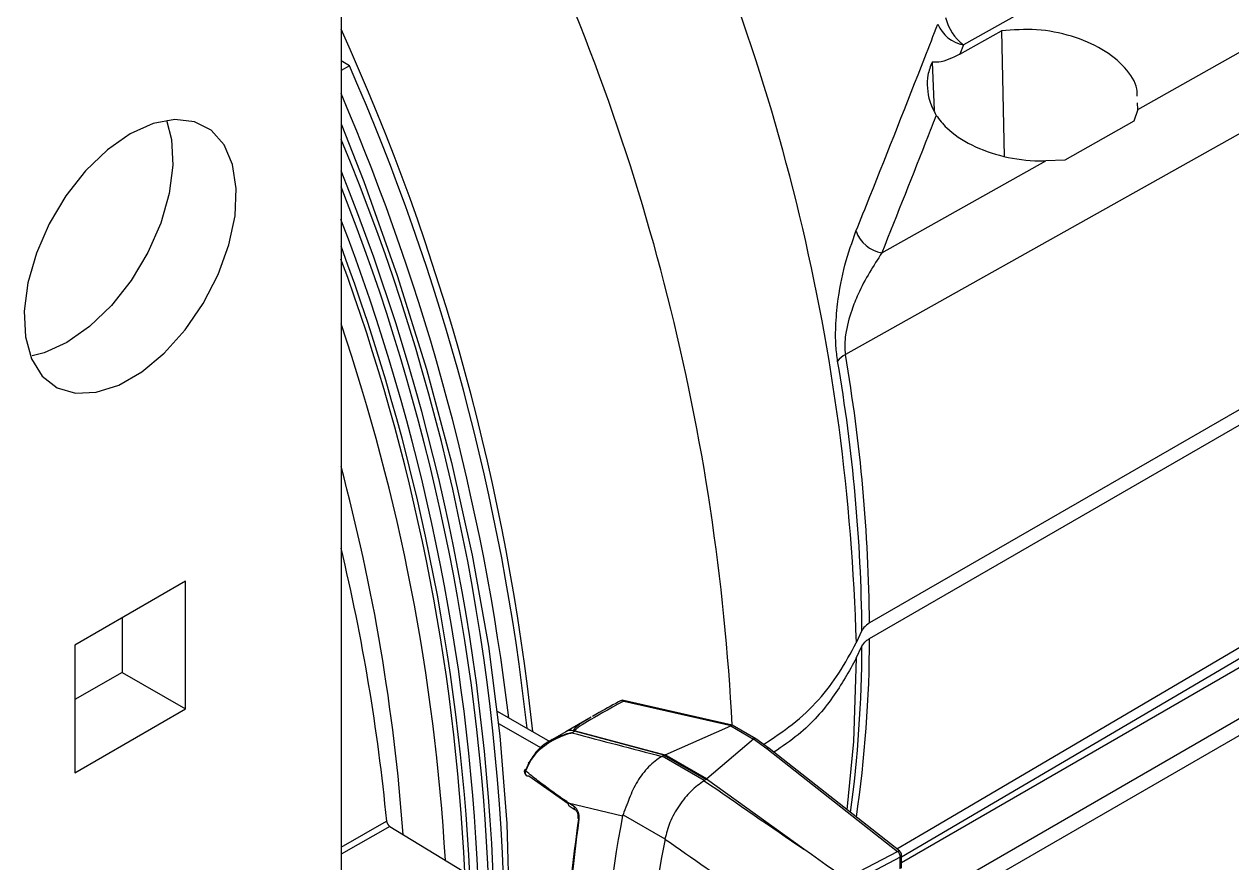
# Model space of a CAD drawing. Extents: x 16.5 to 113.1, y 4.4 to 84.5.
# Drawn here: x 28.046 to 30.578, y 9.8 to 11.559 of the extents above; entities that cross this region are included whole.
import ezdxf

# ---------------------------------------------------------------- set-up
doc = ezdxf.new("R2010")
doc.units = 0
doc.header["$MEASUREMENT"] = 0
doc.layers.add('OBJECT', color=7, linetype='CONTINUOUS')

msp = doc.modelspace()

# ---------------------------------------------------------------- linework, layer by layer
at = {"layer": 'OBJECT'}
for p, q in [((28.7099, 15.7608), (28.7099, 8.8932)), ((33.1301, 12.2154), (29.8181, 10.3034)), ((29.8181, 10.2707), (33.1301, 12.1827)), ((30.0071, 11.4958), (30.0947, 11.5451)), ((30.0947, 11.5451), (30.1005, 11.2816)), ((30.0149, 11.5159), (30.0071, 11.4958)), ((28.7274, 11.4718), (28.7099, 11.4819)), ((28.7274, 11.4718), (28.7099, 11.4617)), ((29.9494, 11.4796), (29.9532, 11.3777)), ((30.3804, 11.3803), (30.3719, 11.3553)), ((30.3804, 11.3803), (30.3798, 11.394)), ((32.5854, 11.3594), (29.8853, 9.8007)), ((30.3719, 11.3553), (30.2277, 11.2738)), ((29.8438, 11.0793), (30.1878, 11.2723)), ((30.2277, 11.2738), (30.1878, 11.2723)), ((29.9684, 9.7424), (32.5784, 11.2491)), ((30.0042, 9.7278), (32.5543, 11.1999)), ((28.3839, 10.3908), (28.152, 10.257)), ((28.3839, 10.123), (28.3839, 10.3908)), ((28.251, 10.3141), (28.251, 10.1998)), ((29.802, 10.2873), (29.7903, 10.262)), ((28.152, 10.257), (28.152, 9.9891)), ((29.7903, 10.2293), (29.802, 10.2547)), ((28.251, 10.1998), (28.152, 10.1426)), ((28.251, 10.1998), (28.3839, 10.123)), ((29.2963, 10.1403), (29.2996, 10.1415)), ((29.5297, 10.0892), (29.2991, 10.1417)), ((29.3026, 10.1394), (29.5278, 10.0882)), ((28.152, 9.9891), (28.3839, 10.123)), ((29.0374, 10.1187), (29.1478, 10.0549)), ((29.2346, 10.1059), (29.1812, 10.0751)), ((29.0404, 10.0924), (29.1293, 10.0412)), ((29.3892, 10.0271), (29.527, 10.0876)), ((29.527, 10.0876), (29.5748, 10.06)), ((29.5795, 10.0605), (29.5298, 10.0891)), ((29.1812, 10.0751), (29.1481, 10.056)), ((29.1937, 10.073), (29.1997, 10.0765)), ((29.3874, 10.0262), (29.1997, 10.0765)), ((29.2008, 10.0771), (29.3886, 10.0268)), ((29.5748, 10.06), (29.4772, 9.9763)), ((29.575, 10.0601), (29.6029, 10.04)), ((29.6077, 10.0402), (29.5797, 10.0603)), ((29.4772, 9.9763), (29.3892, 10.0271)), ((29.6029, 10.04), (29.8765, 9.8244)), ((29.8815, 9.8245), (29.6077, 10.0402)), ((29.1039, 10.0102), (29.0971, 9.9956)), ((29.0972, 9.993), (29.1045, 10.009)), ((29.3832, 10.0238), (29.3869, 10.0259)), ((29.4716, 9.9727), (29.3832, 10.0238)), ((29.3869, 10.0259), (29.4752, 9.9749)), ((29.3886, 10.0268), (29.3874, 10.0262)), ((29.1038, 9.9831), (29.1863, 9.9249)), ((29.4752, 9.9749), (29.4716, 9.9727)), ((29.6805, 9.8287), (29.4764, 9.9755)), ((29.1864, 9.9264), (29.3003, 9.8989)), ((29.1985, 9.9187), (29.1864, 9.9264)), ((29.3003, 9.8989), (29.3011, 9.9012)), ((29.3011, 9.9012), (29.3891, 9.8504)), ((28.7099, 9.8333), (28.8056, 9.8879)), ((28.8125, 9.8767), (28.7099, 9.8183)), ((28.8125, 9.8767), (29.0336, 9.7423)), ((29.3891, 9.8504), (29.3891, 9.8502)), ((29.7813, 9.7742), (29.8765, 9.8244)), ((29.8824, 9.8126), (29.7962, 9.7671)), ((29.8824, 9.7877), (29.8824, 9.8126)), ((29.8853, 9.7892), (29.8853, 9.8166))]:
    msp.add_line(p, q, dxfattribs=at)
at = {"layer": 'OBJECT', "flags": 128}
for points in [[(32.9316, 13.1478), (32.0154, 12.6351), (31.0992, 12.1225), (30.0149, 11.5159)], [(33.1284, 12.7504), (32.9513, 12.6511), (32.2425, 12.2538), (29.7673, 10.8666)], [(30.3804, 11.3803), (30.6974, 11.5582), (31.6124, 12.0716), (32.6786, 12.6699)], [(29.8751, 9.8295), (29.9328, 9.8634), (30.6416, 10.2804), (33.1284, 11.7437)], [(29.8853, 9.8127), (30.4515, 10.1455), (33.105, 11.7057)], [(28.268, 11.3291), (28.2201, 11.2954), (28.1744, 11.2513), (28.1332, 11.1988), (28.0982, 11.1404), (28.0712, 11.0787), (28.0533, 11.0168), (28.0456, 10.9574), (28.0482, 10.9034), (28.0611, 10.8572), (28.0836, 10.8211), (28.1148, 10.7967), (28.1531, 10.7852), (28.1968, 10.787), (28.2439, 10.8022), (28.2921, 10.8301), (28.3391, 10.8692), (28.3828, 10.9178), (28.4211, 10.9735), (28.4523, 11.0339), (28.4749, 11.0961), (28.4878, 11.1571), (28.4904, 11.2142), (28.4826, 11.2646), (28.4648, 11.3059), (28.4377, 11.3364), (28.4028, 11.3544), (28.3615, 11.3593), (28.3159, 11.3507), (28.268, 11.3291)], [(28.3443, 11.3576), (28.3548, 11.3171), (28.3574, 11.2631), (28.3497, 11.2037), (28.3318, 11.1417), (28.3048, 11.0801), (28.2698, 11.0216), (28.2286, 10.9691), (28.1829, 10.925), (28.135, 10.8914)], [(28.7099, 11.3497), (28.7574, 11.2289), (28.8277, 11.032), (28.8893, 10.8353), (28.9418, 10.6396), (28.9851, 10.4458), (29.019, 10.2545), (29.0432, 10.0666), (29.0578, 9.8828), (29.0627, 9.704), (29.0578, 9.5307), (29.0543, 9.4774)], [(28.135, 10.8914), (28.0872, 10.8698), (28.0621, 10.8635)], [(29.7903, 10.2293), (29.7841, 10.0545), (29.7707, 9.9118)], [(29.1045, 10.009), (29.1035, 10.0096), (29.1028, 10.0101), (29.1023, 10.0105), (29.1021, 10.0107), (29.1022, 10.0108), (29.1025, 10.0107), (29.1031, 10.0105), (29.1039, 10.0102)], [(29.0972, 9.993), (29.0963, 9.9937), (29.0955, 9.9943), (29.0951, 9.9948), (29.0949, 9.9952), (29.0949, 9.9954)], [(29.1882, 9.92), (29.1968, 9.9146), (29.2004, 9.9122)], [(29.2092, 9.892), (29.2081, 9.8928), (29.2073, 9.8936), (29.2068, 9.8944), (29.2065, 9.8952), (29.2066, 9.8956)]]:
    msp.add_lwpolyline(points, dxfattribs=at)
at = {"layer": 'OBJECT'}
for centre, radius, start, end in [((25.4193, 10.1376), 4.3728, 1.6299, 25.364), ((24.9197, 9.856), 4.6161, 2.8941, 25.512), ((30.0733, 11.595), 0.0983, 193.0569, 233.543), ((24.3566, 9.5684), 4.7824, 6.0874, 24.4562), ((30.0266, 11.5856), 0.0706, 202.0797, 260.414), ((24.3742, 9.5596), 4.7547, 6.3141, 23.714), ((24.3342, 9.5356), 4.7616, 6.8641, 23.2249), ((24.603, 9.6025), 4.4506, 1.4864, 22.6645), ((24.5822, 9.5861), 4.451, 2.0368, 21.9729), ((24.5761, 9.5792), 4.4469, 2.2119, 21.6265), ((24.5902, 9.5709), 4.4117, 2.5098, 20.9655), ((29.8557, 11.1485), 0.0702, 199.8789, 260.2922), ((24.5819, 9.5602), 4.4035, 2.7938, 20.3724), ((24.6729, 9.5824), 4.3011, 2.651, 20.1856), ((24.6585, 9.5585), 4.2774, 3.3185, 18.7062), ((29.7871, 10.8283), 0.0431, 117.3429, 146.5423), ((26.308, 10.2708), 3.5102, 0.5313, 9.7723), ((26.2829, 10.2548), 3.5193, 0.5305, 9.7724), ((24.7323, 9.5635), 4.1184, 4.1268, 15.0258), ((24.6523, 9.4875), 4.1726, 5.5065, 13.4804), ((27.1686, 10.2776), 2.6495, 351.7223, 359.8511), ((27.1295, 10.2622), 2.6726, 352.338, 359.8391), ((29.1925, 10.0542), 0.0238, 76.5072, 118.3677), ((29.2043, 10.0459), 0.032, 97.2067, 101.1818), ((29.211, 10.0568), 0.0228, 116.77, 119.9855), ((29.1042, 9.9915), 0.01, 157.3799, 231.6821), ((29.0962, 9.9937), 0.0021, 65.07, 127.3901), ((29.1037, 9.9888), 0.00768, 146.7818, 221.9072), ((29.1013, 9.9884), 0.00581, 234.617, 295.1504), ((29.192, 9.9246), 0.00589, 161.6444, 230.9674), ((29.2041, 9.9168), 0.00586, 161.5375, 231.9943), ((31.8093, 9.4201), 2.5544, 169.1946, 178.2621), ((31.9533, 9.3613), 2.6103, 169.2043, 176.7876), ((29.8791, 9.8206), 0.00458, 57.7681, 123.2616), ((29.8676, 9.8126), 0.0149, 359.9846, 52.9423), ((29.8753, 9.8166), 0.01, 360, 51.7639), ((29.8804, 9.817), 0.00492, 294.4, 354.9528)]:
    msp.add_arc(centre, radius, start, end, dxfattribs=at)
for centre, major_axis, ratio, start_param, end_param in [((29.609, 10.2828), (0.4087, 0.2053), 0.030857, 2.402916, 3.123581), ((29.6133, 10.2553), (0.4156, 0.1775), 0.058119, 2.691171, 3.162847), ((29.609, 10.2828), (0.4087, 0.2053), 0.030857, 3.123581, 3.176244), ((29.5004, 10.0946), (0.0277, -0.0059), 0.181801, 6.036304, 6.176905), ((30.5934, 10.9362), (5.759, -1.2811), 0.198331, 4.511214, 4.544905), ((29.6133, 10.2553), (0.4156, 0.1775), 0.058119, 3.162847, 3.215511), ((29.6323, 10.0185), (0.0576, -0.0414), 0.099986, 3.091167, 3.117347), ((29.5742, 10.052), (0.00543, 0.00841), 0.541118, 6.256151, 7.043177), ((29.07, 10.1109), (0.3325, -0.0712), 0.181801, 6.029786, 6.036304), ((29.6017, 10.0322), (0.00602, 0.00799), 0.518549, 6.271793, 7.081603), ((29.0665, 10.1086), (0.3275, -0.0723), 0.201878, 6.0617, 6.065905), ((29.0702, 10.1107), (0.3275, -0.0723), 0.201878, 6.065905, 6.072415), ((30.1626, 9.4758), (0.6943, -0.494), 0.104684, 3.093765, 3.097106), ((28.0934, 12.8606), (13.5348, -9.6488), 0.094709, 4.881554, 4.897066), ((30.1663, 9.4779), (0.6943, -0.494), 0.104684, 3.080674, 3.093765), ((30.1668, 9.4777), (0.691, -0.4971), 0.099986, 3.117347, 3.130436), ((30.6121, 10.4844), (0.9767, 2.0021), 0.525016, 2.109283, 2.305521)]:
    msp.add_ellipse(centre, major_axis=major_axis, ratio=ratio, start_param=start_param, end_param=end_param, dxfattribs=at)
for points, knots in [([(29.7896, 11.1247), (29.7994, 11.1489), (29.848, 11.2704), (29.9052, 11.4152), (29.9521, 11.5357), (29.9612, 11.559)], [0, 0, 0, 0, 0.167872, 0.839364, 1, 1, 1, 1]), ([(30.3791, 11.4078), (30.3791, 11.413), (30.3793, 11.4335), (30.3553, 11.4691), (30.3082, 11.5081), (30.2429, 11.5359), (30.1682, 11.5505), (30.1192, 11.5469), (30.0947, 11.5451)], [0, 0, 0, 0, 0.062375, 0.249368, 0.436897, 0.624938, 0.813071, 1, 1, 1, 1]), ([(30.0071, 11.4958), (29.992, 11.4883), (29.9717, 11.4782), (29.9539, 11.4794), (29.9494, 11.4796)], [0, 0, 0, 0, 0.74649, 1, 1, 1, 1]), ([(29.9494, 11.4796), (29.9458, 11.4709), (29.9364, 11.4482), (29.9399, 11.4024), (29.9527, 11.3773), (29.9576, 11.3678)], [0, 0, 0, 0, 0.281228, 0.727865, 1, 1, 1, 1]), ([(29.9576, 11.3678), (29.952, 11.3536), (29.9145, 11.2573), (29.8763, 11.1612), (29.8438, 11.0793)], [0, 0, 0, 0, 0.147984, 1, 1, 1, 1]), ([(29.9576, 11.3678), (29.9645, 11.3589), (29.9826, 11.3354), (30.0303, 11.3037), (30.0983, 11.2793), (30.1537, 11.2721), (30.1831, 11.2723), (30.1878, 11.2723)], [0, 0, 0, 0, 0.162696, 0.424831, 0.687546, 0.950209, 1, 1, 1, 1]), ([(29.7511, 10.8521), (29.7497, 10.8626), (29.747, 10.8836), (29.7466, 10.9258), (29.7515, 10.9866), (29.7659, 11.0589), (29.7815, 11.1022), (29.7896, 11.1247)], [0, 0, 0, 0, 0.101178, 0.201859, 0.374018, 0.675191, 1, 1, 1, 1]), ([(29.8438, 11.0793), (29.8264, 11.0524), (29.8034, 11.017), (29.7789, 10.9562), (29.7686, 10.92), (29.7656, 10.8886), (29.7661, 10.8746), (29.7671, 10.8681), (29.7673, 10.8666)], [0, 0, 0, 0, 0.49037, 0.647323, 0.850236, 0.921686, 0.982752, 1, 1, 1, 1]), ([(29.8181, 10.3034), (29.8136, 10.3003), (29.8065, 10.2954), (29.8032, 10.2895), (29.802, 10.2873)], [0, 0, 0, 0, 0.643567, 1, 1, 1, 1]), ([(29.596, 10.0486), (29.6166, 10.0624), (29.6831, 10.1067), (29.7465, 10.1806), (29.7788, 10.2406), (29.7903, 10.262)], [0, 0, 0, 0, 0.224074, 0.723108, 1, 1, 1, 1]), ([(29.802, 10.2547), (29.8045, 10.2585), (29.8082, 10.2644), (29.8155, 10.2691), (29.8181, 10.2707)], [0, 0, 0, 0, 0.643557, 1, 1, 1, 1]), ([(29.7903, 10.2293), (29.7749, 10.2018), (29.7438, 10.1461), (29.6858, 10.079), (29.635, 10.0444), (29.6175, 10.0325)], [0, 0, 0, 0, 0.390111, 0.789405, 1, 1, 1, 1]), ([(29.2974, 10.141), (29.2819, 10.1326), (29.2613, 10.1215), (29.2419, 10.11), (29.2372, 10.1072)], [0, 0, 0, 0, 0.755395, 1, 1, 1, 1]), ([(29.2996, 10.1415), (29.3005, 10.1411), (29.3015, 10.1406), (29.3025, 10.1395), (29.3026, 10.1394)], [0, 0, 0, 0, 0.980022, 1, 1, 1, 1]), ([(29.5298, 10.0891), (29.5298, 10.0891), (29.5297, 10.0893), (29.5288, 10.0891), (29.5281, 10.0884), (29.5278, 10.0882)], [0, 0, 0, 0, 0.116856, 0.672284, 1, 1, 1, 1]), ([(29.1937, 10.073), (29.1935, 10.073), (29.1922, 10.0727), (29.1881, 10.0718), (29.1742, 10.0682), (29.1496, 10.0584), (29.1212, 10.039), (29.1091, 10.0189), (29.1039, 10.0102)], [0, 0, 0, 0, 0.003659, 0.034965, 0.112488, 0.381452, 0.732443, 1, 1, 1, 1]), ([(29.1045, 10.009), (29.1094, 10.0168), (29.1221, 10.0368), (29.1527, 10.0584), (29.1789, 10.069), (29.1924, 10.0727), (29.1935, 10.073), (29.1937, 10.073)], [0, 0, 0, 0, 0.2447445, 0.6267298, 0.9679279, 0.9961438, 1, 1, 1, 1]), ([(29.3828, 10.0236), (29.3791, 10.0213), (29.3658, 10.0131), (29.3445, 9.992), (29.3229, 9.9588), (29.3106, 9.9257), (29.3038, 9.9081), (29.3011, 9.9012)], [0, 0, 0, 0, 0.097508, 0.351332, 0.599305, 0.843154, 1, 1, 1, 1]), ([(29.1864, 9.9264), (29.182, 9.9294), (29.1599, 9.9444), (29.1296, 9.9664), (29.1056, 9.9861), (29.0972, 9.993)], [0, 0, 0, 0, 0.1396842, 0.6986638, 1, 1, 1, 1]), ([(29.4713, 9.9726), (29.462, 9.9659), (29.4433, 9.9524), (29.418, 9.9209), (29.398, 9.8858), (29.392, 9.862), (29.3891, 9.8504)], [0, 0, 0, 0, 0.253584, 0.507164, 0.760847, 1, 1, 1, 1]), ([(29.2092, 9.892), (29.2093, 9.8942), (29.2097, 9.8985), (29.2081, 9.9056), (29.2052, 9.9119), (29.2017, 9.9163), (29.1994, 9.9181), (29.1985, 9.9187)], [0, 0, 0, 0, 0.21906, 0.43802, 0.659216, 0.880003, 1, 1, 1, 1]), ([(29.2004, 9.9122), (29.2008, 9.912), (29.2015, 9.9115), (29.2032, 9.9095), (29.2049, 9.9065), (29.2063, 9.9027), (29.2068, 9.8989), (29.2067, 9.8964), (29.2066, 9.8956), (29.2066, 9.8956)], [0, 0, 0, 0, 0.118176, 0.279891, 0.450068, 0.636772, 0.831723, 0.99664, 1, 1, 1, 1]), ([(28.8056, 9.8879), (28.8058, 9.8869), (28.806, 9.8854), (28.8068, 9.8833), (28.8076, 9.8819), (28.8085, 9.8805), (28.8095, 9.8792), (28.8108, 9.8778), (28.8118, 9.8771), (28.8125, 9.8767)], [0, 0, 0, 0, 0.235209, 0.351551, 0.467887, 0.584217, 0.700551, 0.816896, 1, 1, 1, 1]), ([(29.1776, 9.5151), (29.1777, 9.5206), (29.178, 9.5481), (29.1816, 9.6698), (29.1968, 9.7927), (29.2092, 9.892)], [0, 0, 0, 0, 0.045653, 0.228294, 1, 1, 1, 1]), ([(29.3891, 9.8502), (29.4465, 9.8102), (29.5451, 9.7415), (29.644, 9.6728), (29.6854, 9.644)], [0, 0, 0, 0, 0.58145, 1, 1, 1, 1]), ([(30.1864, 9.4729), (30.1823, 9.4757), (30.1618, 9.49), (30.0759, 9.5499), (29.9106, 9.6653), (29.7631, 9.77), (29.6805, 9.8287)], [0, 0, 0, 0, 0.024148, 0.120739, 0.507103, 1, 1, 1, 1])]:
    msp.add_open_spline(points, degree=3, knots=knots, dxfattribs=at)

doc.saveas('drawing.dxf')
